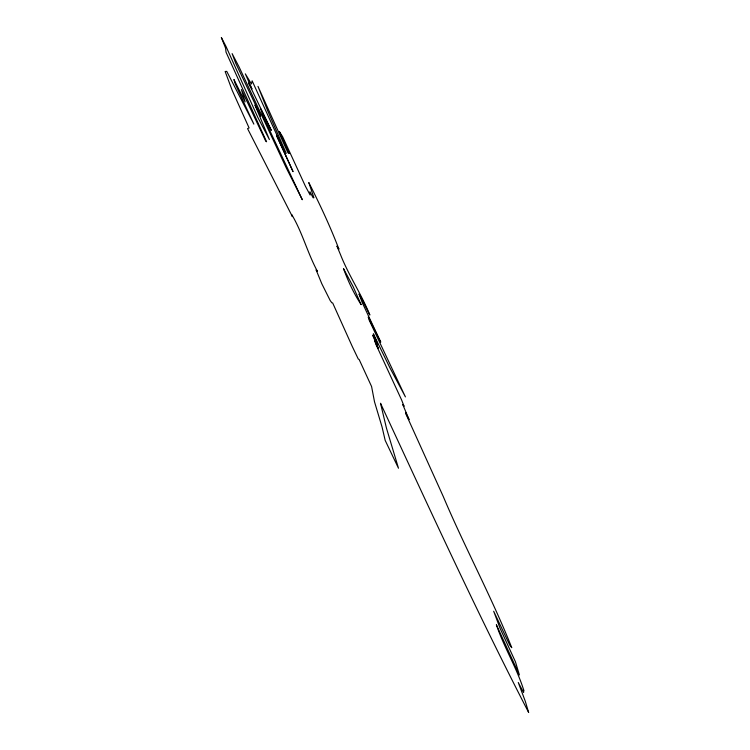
<?xml version="1.0" encoding="UTF-8"?>
<svg xmlns="http://www.w3.org/2000/svg" width="750" height="750" viewBox="0 0 750 750"><rect width="100%" height="100%" fill="white"/><g stroke="black" fill="none" stroke-linecap="round" stroke-linejoin="round"><path stroke-width="1.12" d="M523.762 690.244L523.603 692.522L518.259 682.481L525.319 701.362L528.656 712.5C476.194 610.95 428.644 506.887 380.512 403.247L386.475 428.212L398.484 468.234L385.181 440.391L382.078 427.05L374.522 401.859L371.578 386.503L359.137 359.466L358.275 359.025L352.228 346.378L332.644 302.897L331.875 302.831L330.225 300.591L321.806 283.762L316.088 269.859L317.447 271.397C307.519 253.012 302.522 232.809 291.891 214.838L292.387 216.6L247.566 128.616L249.094 127.941L232.266 90.525L225.141 71.503L226.753 71.363L253.866 124.134L235.284 84L233.925 79.463L245.109 101.888L241.406 89.541L265.763 141.206L266.569 141.75L226.031 52.153L225.581 48.122L221.344 37.5L225.909 46.228L257.812 117.403L269.4 139.556L254.981 105.056L260.616 116.203L259.05 112.341L235.678 63.112L232.125 53.606L239.138 67.059L286.219 167.822L302.316 199.734L262.791 115.65L260.775 108.919L271.284 130.378L248.578 82.987L251.953 88.903L245.325 73.838L251.438 83.991L252.141 80.831L278.644 138.928L286.247 153.384L267.703 110.841L257.981 86.363L287.916 152.737L289.303 153.469L279.309 131.484L282.591 136.622L305.419 186.244L310.134 195.009L309.928 191.738L313.097 197.766L313.922 197.766L308.794 182.55C319.838 204.272 330.262 226.453 338.944 249.216L336.928 246.103L340.444 254.503C348.666 275.475 361.472 294.178 369.853 315.038L359.025 293.916L362.203 302.55L380.756 342.159L368.259 316.978L369.291 320.4L405.422 396.909L389.953 367.875L373.341 333.844L377.644 344.428L372.806 335.175L373.247 336.666L378.3 348.366L374.859 340.978L375.806 344.128L401.606 399.956L404.081 406.312L402.731 404.456L409.088 419.625L405.572 412.603L406.144 414.506L443.269 496.528C464.784 547.434 491.306 596.278 511.772 647.691L509.822 645.272L493.669 611.25L500.119 628.397L515.447 661.819L519.403 674.991L496.359 624.712C503.85 647.147 516.722 667.612 523.762 690.244M286.097 156.281L276.469 135.338L293.053 171.647L286.097 156.281M361.088 304.594C353.784 293.4 348.047 281.119 343.481 268.584L353.147 286.669L361.088 304.594"/></g></svg>
